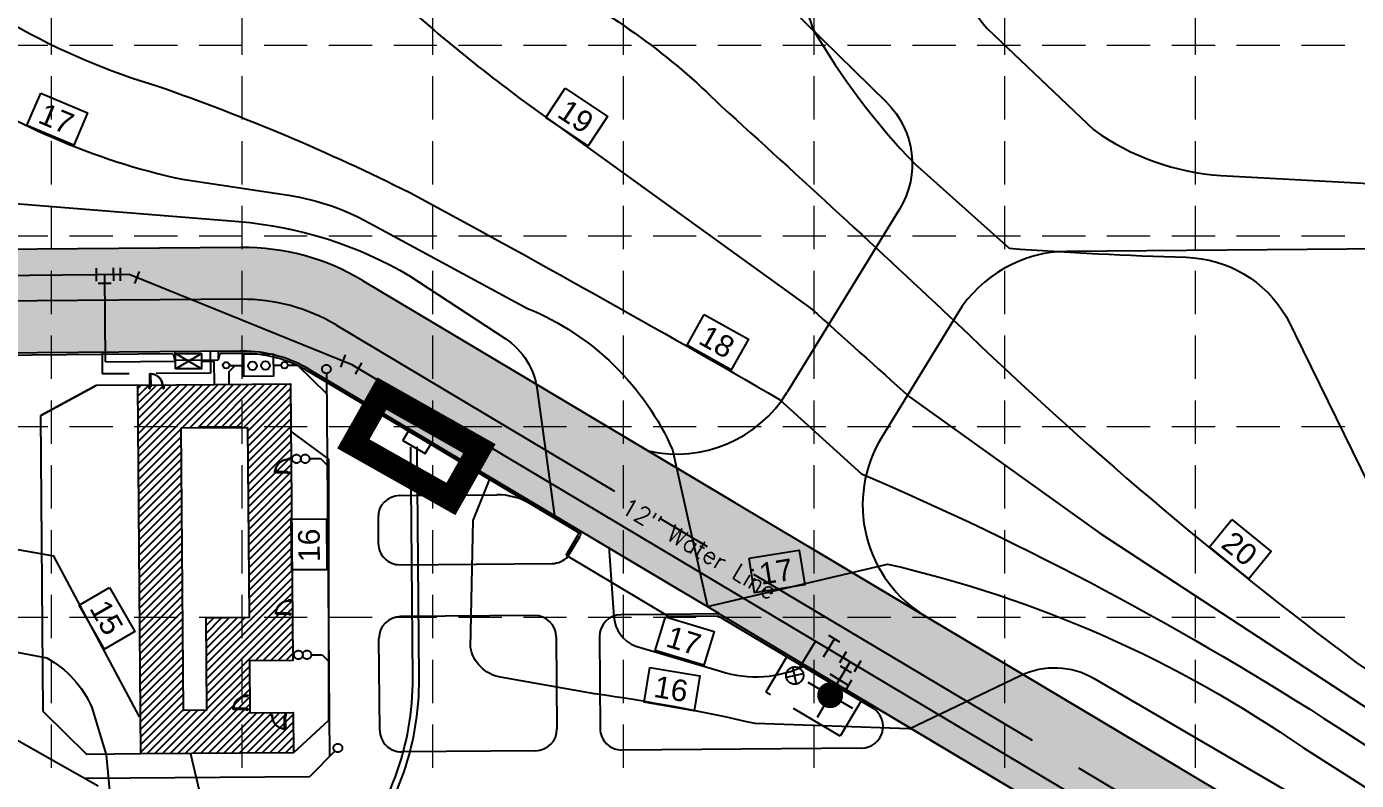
# Model space of a CAD drawing. Header units: feet. Extents: x 2467609 to 2470436, y 7119976 to 7121745.
# Drawn here: x 2469325.3 to 2469632.9, y 7121175.6 to 7121350 of the extents above; entities that cross this region are included whole.
import ezdxf
from ezdxf.enums import TextEntityAlignment as Align

# ---------------------------------------------------------------- set-up
doc = ezdxf.new("R2010")
doc.units = ezdxf.units.FT
doc.header["$LTSCALE"] = 100
doc.header["$MEASUREMENT"] = 0
for name, pattern in [('06117 BASE$0$CENTER2', [1.125, 0.75, -0.125, 0.125, -0.125]), ('06117 BASE$0$STRIPE', [1.2, 1, -0.2]), ('06117 WS Base$0$DASHED_SS3', [1.1, 1, -0.1]), ('06117 WS Base$0$HIDDEN', [0.375, 0.25, -0.125]), ('06117 WS Base$0$HIDDEN2', [0.1875, 0.125, -0.0625]), ('HIDDEN', [0.375, 0.25, -0.125]), ('SDASH', [0.15, 0.1, -0.05]), ('STRIPE', [1.2, 1, -0.2])]:
    doc.linetypes.add(name, pattern=pattern)
for name, color, linetype, lineweight in [('06117 BASE$0$A-BLDG3-HATCH', 253, 'Continuous', 25), ('06117 BASE$0$A-Door-Outside', 253, 'Continuous', 30), ('06117 BASE$0$CP Inlet', 253, 'Continuous', 25), ('06117 BASE$0$CPCL', 253, '06117 BASE$0$CENTER2', 25), ('06117 BASE$0$CPCURB', 8, 'Continuous', 25), ('06117 BASE$0$CPCURB2', 8, 'Continuous', 25), ('06117 BASE$0$CPSTRIPE', 253, 'Continuous', 25), ('06117 BASE$0$CPWALK', 8, 'Continuous', 25)]:
    doc.layers.add(name, color=color, linetype=linetype, lineweight=lineweight)
for name, color, linetype in [('06117 BASE$0$BLDG-Exterior', 3, 'Continuous'), ('06117 BASE$0$firelane', 8, '06117 BASE$0$STRIPE'), ('06117 WS Base$0$CPFIT', 7, 'Continuous'), ('06117 WS Base$0$CPSEWER', 7, '06117 WS Base$0$DASHED_SS3'), ('06117 WS Base$0$CPSEWER-FIT1', 8, 'Continuous'), ('06117 WS Base$0$CPSEWER-FIT2', 7, 'Continuous'), ('06117 WS Base$0$CPWATER', 7, 'Continuous'), ('06117 WS Base$0$Wtr Esmt', 8, '06117 WS Base$0$HIDDEN'), ('06117 WS Base$0$WTR-ESMT', 8, '06117 WS Base$0$HIDDEN2'), ('CPCONT', 253, 'Continuous'), ('FIRELANE-HATCH', 253, 'STRIPE'), ('GRID', 254, 'HIDDEN'), ('proposed ec', 6, 'SDASH')]:
    doc.layers.add(name, color=color, linetype=linetype)
doc.styles.add('C80', font='SIMPLEX.shx', dxfattribs={"height": 8})
doc.styles.get("Standard").update_dxf_attribs({"font": 'ARIAL.TTF'})
pattern_1 = [(45, (-0.0804, 9.878), (-0.88388347648, 0.88388347648), [])]

msp = doc.modelspace()

# ---------------------------------------------------------------- hatches: boundary and pattern name
at = {"layer": '06117 BASE$0$A-BLDG3-HATCH'}
h = msp.add_hatch(dxfattribs=at)
h.set_pattern_fill('ACET-2D-ANSI31', color=255, scale=10, style=0)
h.set_pattern_definition(pattern_1)
h.paths.add_polyline_path([(2469351.02, 7121267.01), (2469386.36, 7121267.3), (2469386.88, 7121203.31), (2469376.88, 7121203.22), (2469376.98, 7121191.22), (2469386.98, 7121191.31), (2469387.06, 7121181.97), (2469351.72, 7121181.68)])
h.paths.add_polyline_path([(2469361.1, 7121257.1), (2469376.44, 7121257.22), (2469376.8, 7121213.22), (2469366.8, 7121213.14), (2469366.97, 7121191.81), (2469361.64, 7121191.76)], flags=16)
h = msp.add_hatch(dxfattribs=at)
h.set_pattern_fill('ACET-2D-ANSI31', color=255, scale=10, style=0)
h.set_pattern_definition(pattern_1)
h.paths.add_polyline_path([(2469351.02, 7121267.01), (2469386.36, 7121267.3), (2469386.88, 7121203.31), (2469376.88, 7121203.22), (2469376.98, 7121191.22), (2469386.98, 7121191.31), (2469387.06, 7121181.97), (2469351.72, 7121181.68)])
h.paths.add_polyline_path([(2469361.1, 7121257.1), (2469376.44, 7121257.22), (2469376.8, 7121213.22), (2469366.8, 7121213.14), (2469366.97, 7121191.81), (2469361.64, 7121191.76)], flags=16)
at = {"layer": 'FIRELANE-HATCH'}
h = msp.add_hatch(color=9, dxfattribs=at)
h.paths.add_polyline_path([(2468922.97, 7121187.19, -0.414214), (2468942.81, 7121207.35), (2469278.26, 7121210.08), (2469277.9, 7121254.08, -0.414214), (2469297.74, 7121274.24), (2469375.13, 7121274.87, -0.137354), (2469390.75, 7121270.64), (2469629.71, 7121128.09, -0.261956), (2469644.34, 7121102.57), (2469645.12, 7121007.13, 0.414214), (2469699.55, 7120953.58), (2469751.67, 7120954, 0.261956), (2469797.6, 7120980.33), (2469803.18, 7120989.68, 0.414214), (2469784.47, 7121063.72), (2469403.04, 7121291.25, 0.137354), (2469374.94, 7121298.87), (2468491.92, 7121291.68, -0.131652), (2468476.89, 7121295.58), (2468199.89, 7121452.51, -0.072593), (2468186.2, 7121463.15, 0.206219), (2468142.45, 7121481.57), (2467847.8, 7121479.17), (2467848.23, 7121449.17), (2468142.69, 7121451.57, -0.577353), (2468169.04, 7121406.78), (2467935.49, 7120994.55, -0.266268), (2467909.82, 7120979.34), (2467855.02, 7120978.55), (2467855.45, 7120948.56), (2467910.25, 7120949.35, 0.266268), (2467961.59, 7120979.76), (2468192.67, 7121387.64, -0.414214), (2468233.56, 7121398.96), (2468336.11, 7121340.86, -0.414214), (2468347.43, 7121299.97), (2468320.22, 7121251.95, 0.414214), (2468338.7, 7121185.16), (2468373.42, 7121165.49, 0.57735), (2468446.57, 7121208.52), (2468446.28, 7121243.96, -1), (2468481.65, 7121244.25), (2468482.67, 7121118.6, 0.414214), (2468532.07, 7121070), (2468873.9, 7121072.79, -0.414214), (2468894.07, 7121052.95), (2468895.4, 7120889.72), (2468884.83, 7120735.24, -0.392002), (2468855.14, 7120707.29), (2468450.27, 7120703.99, -0.131652), (2468375.11, 7120723.48), (2468264.21, 7120786.31, 0.463862), (2468102.32, 7120726.63, 0.45081), (2468173.2, 7120596.29), (2468276.95, 7120572.47, -0.347281), (2468315.76, 7120524.14), (2468315.82, 7120517.93), (2468339.81, 7120518.12), (2468339.76, 7120524.34, 0.347281), (2468282.32, 7120595.86), (2468178.57, 7120619.68, -0.45081), (2468124.87, 7120718.42, -0.463862), (2468252.38, 7120765.43), (2468363.28, 7120702.6, 0.131652), (2468450.47, 7120679.99), (2468832.08, 7120683.1, -0.414214), (2468867.36, 7120648.39), (2468868.39, 7120522.43), (2468892.38, 7120522.62), (2468891.26, 7120660.62), (2468903.26, 7120660.72), (2468904.38, 7120522.72), (2468928.38, 7120522.92)])
h.paths.add_polyline_path([(2468873.66, 7121102.78), (2468531.82, 7121100, -0.414214), (2468506.62, 7121124.8), (2468505.62, 7121247.79, -0.414214), (2468525.46, 7121267.95), (2468872.29, 7121270.78, -0.414214), (2468892.45, 7121250.94), (2468893.5, 7121122.95, -0.414214)], flags=16)
h.paths.add_polyline_path([(2468942.29, 7121271.35), (2469233.74, 7121273.72, -1), (2469234.06, 7121233.72), (2468942.62, 7121231.35, -1)], flags=16)
h.paths.add_polyline_path([(2468385.25, 7121186.37), (2468350.53, 7121206.04, -0.414214), (2468341.1, 7121240.12), (2468370.77, 7121292.49, -0.414214), (2468404.85, 7121301.92), (2468409.33, 7121299.38, -0.267949), (2468422.01, 7121277.83), (2468422.57, 7121208.33, -0.57735)], flags=16)
h.paths.add_polyline_path([(2469698.85, 7121086.85), (2469772.17, 7121043.11, -0.414214), (2469782.57, 7121001.98), (2469776.99, 7120992.63, -0.261956), (2469751.47, 7120978), (2469699.36, 7120977.57, -0.414214), (2469669.11, 7121007.33), (2469668.61, 7121069.51, -0.584841)], flags=16)

# ---------------------------------------------------------------- linework, layer by layer
at = {"layer": '06117 BASE$0$A-BLDG3-HATCH', "color": 255}
for points in [[(2469351.02, 7121267.01), (2469386.36, 7121267.3), (2469386.88, 7121203.31), (2469376.88, 7121203.22), (2469376.98, 7121191.22), (2469386.98, 7121191.31), (2469387.06, 7121181.97), (2469351.72, 7121181.68)], [(2469351.02, 7121267.01), (2469386.36, 7121267.3), (2469386.88, 7121203.31), (2469376.88, 7121203.22), (2469376.98, 7121191.22), (2469386.98, 7121191.31), (2469387.06, 7121181.97), (2469351.72, 7121181.68)], [(2469361.1, 7121257.1), (2469376.44, 7121257.22), (2469376.8, 7121213.22), (2469366.8, 7121213.14), (2469366.97, 7121191.81), (2469361.64, 7121191.76)], [(2469361.1, 7121257.1), (2469376.44, 7121257.22), (2469376.8, 7121213.22), (2469366.8, 7121213.14), (2469366.97, 7121191.81), (2469361.64, 7121191.76)]]:
    msp.add_lwpolyline(points, close=True, dxfattribs=at)
at = {"layer": '06117 BASE$0$A-Door-Outside'}
for points in [[(2469354.03, 7121266.66), (2469354, 7121269.66), (2469353.83, 7121269.66), (2469353.86, 7121266.66)], [(2469354.03, 7121266.66), (2469354, 7121269.66), (2469353.83, 7121269.66), (2469353.86, 7121266.66)], [(2469353.7, 7121266.24), (2469353.86, 7121266.24), (2469353.86, 7121266.66), (2469353.69, 7121266.66)], [(2469353.7, 7121266.24), (2469353.86, 7121266.24), (2469353.86, 7121266.66), (2469353.69, 7121266.66)], [(2469356.86, 7121266.27), (2469357.03, 7121266.27), (2469357.03, 7121266.69), (2469356.86, 7121266.69)], [(2469356.86, 7121266.27), (2469357.03, 7121266.27), (2469357.03, 7121266.69), (2469356.86, 7121266.69)], [(2469386.17, 7121249.8), (2469386.16, 7121249.97), (2469385.75, 7121249.96), (2469385.75, 7121249.8)], [(2469386.17, 7121249.8), (2469386.16, 7121249.97), (2469385.75, 7121249.96), (2469385.75, 7121249.8)], [(2469385.77, 7121246.96), (2469382.77, 7121246.94), (2469382.77, 7121246.77), (2469385.77, 7121246.8)], [(2469385.77, 7121246.96), (2469382.77, 7121246.94), (2469382.77, 7121246.77), (2469385.77, 7121246.8)], [(2469386.19, 7121246.63), (2469386.19, 7121246.8), (2469385.77, 7121246.8), (2469385.77, 7121246.63)], [(2469386.19, 7121246.63), (2469386.19, 7121246.8), (2469385.77, 7121246.8), (2469385.77, 7121246.63)], [(2469386.39, 7121217.13), (2469386.39, 7121217.3), (2469385.97, 7121217.3), (2469385.98, 7121217.13)], [(2469386.39, 7121217.13), (2469386.39, 7121217.3), (2469385.97, 7121217.3), (2469385.98, 7121217.13)], [(2469386, 7121214.3), (2469383, 7121214.27), (2469383, 7121214.11), (2469386, 7121214.13)], [(2469386, 7121214.3), (2469383, 7121214.27), (2469383, 7121214.11), (2469386, 7121214.13)], [(2469386.42, 7121213.97), (2469386.42, 7121214.13), (2469386, 7121214.13), (2469386, 7121213.96)], [(2469386.42, 7121213.97), (2469386.42, 7121214.13), (2469386, 7121214.13), (2469386, 7121213.96)], [(2469376.53, 7121195.05), (2469376.53, 7121195.22), (2469376.11, 7121195.22), (2469376.11, 7121195.05)], [(2469376.53, 7121195.05), (2469376.53, 7121195.22), (2469376.11, 7121195.22), (2469376.11, 7121195.05)], [(2469376.14, 7121192.22), (2469373.14, 7121192.19), (2469373.14, 7121192.03), (2469376.14, 7121192.05)], [(2469376.14, 7121192.22), (2469373.14, 7121192.19), (2469373.14, 7121192.03), (2469376.14, 7121192.05)], [(2469376.56, 7121191.89), (2469376.56, 7121192.05), (2469376.14, 7121192.05), (2469376.14, 7121191.88)], [(2469376.56, 7121191.89), (2469376.56, 7121192.05), (2469376.14, 7121192.05), (2469376.14, 7121191.88)], [(2469382.15, 7121190.85), (2469381.98, 7121190.85), (2469381.99, 7121190.43), (2469382.15, 7121190.43)], [(2469382.15, 7121190.85), (2469381.98, 7121190.85), (2469381.99, 7121190.43), (2469382.15, 7121190.43)], [(2469385.32, 7121190.88), (2469385.15, 7121190.87), (2469385.15, 7121190.46), (2469385.32, 7121190.46)], [(2469385.32, 7121190.88), (2469385.15, 7121190.87), (2469385.15, 7121190.46), (2469385.32, 7121190.46)], [(2469384.99, 7121190.46), (2469385.01, 7121187.46), (2469385.18, 7121187.46), (2469385.15, 7121190.46)], [(2469384.99, 7121190.46), (2469385.01, 7121187.46), (2469385.18, 7121187.46), (2469385.15, 7121190.46)]]:
    msp.add_lwpolyline(points, close=True, dxfattribs=at)
msp.add_arc((2469385.16, 7121190.46), 3.01, 180.5389, 267.128, dxfattribs=at)
msp.add_arc((2469385.16, 7121190.46), 3.01, 180.5389, 267.128, dxfattribs=at)
for centre, major_axis, ratio, start_param, end_param in [((2469353.85, 7121266.66), (-2.99, 0.31), 0.999989, 3.255465, 4.76673), ((2469353.85, 7121266.66), (-2.99, 0.31), 0.999989, 3.255465, 4.76673), ((2469385.78, 7121246.79), (2.33, 1.9), 0.999995, 0.896723, 2.407989), ((2469385.78, 7121246.79), (2.33, 1.9), 0.999995, 0.896723, 2.407989), ((2469386, 7121214.12), (2.33, 1.9), 0.999995, 0.896723, 2.407989), ((2469386, 7121214.12), (2.33, 1.9), 0.999995, 0.896723, 2.407989), ((2469376.14, 7121192.04), (2.33, 1.9), 0.999995, 0.896723, 2.407989), ((2469376.14, 7121192.04), (2.33, 1.9), 0.999995, 0.896723, 2.407989)]:
    msp.add_ellipse(centre, major_axis=major_axis, ratio=ratio, start_param=start_param, end_param=end_param, dxfattribs=at)
at = {"layer": '06117 BASE$0$BLDG-Exterior', "color": 7}
msp.add_lwpolyline([(2469351.02, 7121267.01), (2469386.36, 7121267.3), (2469386.88, 7121203.31), (2469376.88, 7121203.22), (2469376.98, 7121191.22), (2469386.98, 7121191.31), (2469387.06, 7121181.97), (2469351.72, 7121181.68)], close=True, dxfattribs=at)
msp.add_lwpolyline([(2469351.02, 7121267.01), (2469386.36, 7121267.3), (2469386.88, 7121203.31), (2469376.88, 7121203.22), (2469376.98, 7121191.22), (2469386.98, 7121191.31), (2469387.06, 7121181.97), (2469351.72, 7121181.68)], close=True, dxfattribs=at)
at = {"layer": '06117 BASE$0$CP Inlet'}
msp.add_lwpolyline([(2469419.06, 7121253.75), (2469413.91, 7121256.82), (2469412.37, 7121254.24), (2469417.53, 7121251.17), (2469419.06, 7121253.75)], dxfattribs=at)
msp.add_lwpolyline([(2469419.06, 7121253.75), (2469413.91, 7121256.82), (2469412.37, 7121254.24), (2469417.53, 7121251.17), (2469419.06, 7121253.75)], dxfattribs=at)
at = {"layer": '06117 BASE$0$CPCL'}
for p, q in [((2469375.03, 7121286.87), (2469265.64, 7121285.98)), ((2469375.03, 7121286.87), (2469265.64, 7121285.98)), ((2469396.89, 7121280.94), (2469778.32, 7121053.42)), ((2469396.89, 7121280.94), (2469778.32, 7121053.42))]:
    msp.add_line(p, q, dxfattribs=at)
msp.add_arc((2469375.38, 7121244.87), 42, 59.1832, 90.4665, dxfattribs=at)
msp.add_arc((2469375.38, 7121244.87), 42, 59.1832, 90.4665, dxfattribs=at)
at = {"layer": '06117 BASE$0$CPCURB'}
for p, q in [((2469375.13, 7121274.87), (2469302.74, 7121274.28)), ((2469375.13, 7121274.87), (2469302.74, 7121274.28)), ((2469390.75, 7121270.64), (2469453.03, 7121233.49)), ((2469390.75, 7121270.64), (2469453.03, 7121233.49)), ((2469450.56, 7121227.39), (2469453.37, 7121232.11)), ((2469450.56, 7121227.39), (2469453.37, 7121232.11)), ((2469485.3, 7121214.07), (2469473.06, 7121213.97)), ((2469485.3, 7121214.07), (2469473.06, 7121213.97)), ((2469485.82, 7121213.93), (2469521.26, 7121192.78)), ((2469485.82, 7121213.93), (2469521.26, 7121192.78))]:
    msp.add_line(p, q, dxfattribs=at)
for centre, radius, start, end in [((2469375.38, 7121244.87), 30, 59.1832, 90.4665), ((2469375.38, 7121244.87), 30, 59.1832, 90.4665), ((2469452.52, 7121232.63), 1, 329.1832, 59.1832), ((2469452.52, 7121232.63), 1, 329.1832, 59.1832), ((2469485.3, 7121213.07), 1, 59.1832, 90.47), ((2469485.3, 7121213.07), 1, 59.1832, 90.47)]:
    msp.add_arc(centre, radius, start, end, dxfattribs=at)
at = {"layer": '06117 BASE$0$CPCURB2'}
for p, q in [((2469359.23, 7121274.24), (2469302.74, 7121273.78)), ((2469359.23, 7121274.24), (2469302.74, 7121273.78)), ((2469375.14, 7121274.37), (2469370.04, 7121274.33)), ((2469375.14, 7121274.37), (2469370.04, 7121274.33)), ((2469390.49, 7121270.21), (2469452.77, 7121233.06)), ((2469390.49, 7121270.21), (2469452.77, 7121233.06)), ((2469485.3, 7121213.57), (2469473.89, 7121213.47)), ((2469485.3, 7121213.57), (2469473.89, 7121213.47)), ((2469485.56, 7121213.5), (2469521.01, 7121192.35)), ((2469485.56, 7121213.5), (2469521.01, 7121192.35))]:
    msp.add_line(p, q, dxfattribs=at)
msp.add_arc((2469375.38, 7121244.87), 29.5, 59.1832, 90.4665, dxfattribs=at)
msp.add_arc((2469375.38, 7121244.87), 29.5, 59.1832, 90.4665, dxfattribs=at)
at = {"layer": '06117 BASE$0$CPSTRIPE'}
for p, q in [((2469450.13, 7121227.65), (2469452.94, 7121232.37)), ((2469450.13, 7121227.65), (2469452.94, 7121232.37)), ((2469521.01, 7121192.35), (2469521.26, 7121192.78)), ((2469521.01, 7121192.35), (2469521.26, 7121192.78))]:
    msp.add_line(p, q, dxfattribs=at)
for centre, start, end in [((2469452.52, 7121232.63), 329.1832, 59.1832), ((2469452.52, 7121232.63), 329.1832, 59.1832), ((2469485.3, 7121213.07), 59.1832, 90.47), ((2469485.3, 7121213.07), 59.1832, 90.47)]:
    msp.add_arc(centre, 0.5, start, end, dxfattribs=at)
at = {"layer": '06117 BASE$0$CPWALK'}
for p, q in [((2469374.94, 7121298.87), (2469302.54, 7121298.28)), ((2469374.94, 7121298.87), (2469302.54, 7121298.28)), ((2469648.05, 7121298.63), (2469565.95, 7121297.96)), ((2469648.05, 7121298.63), (2469565.95, 7121297.96)), ((2469403.04, 7121291.25), (2469784.47, 7121063.72)), ((2469403.04, 7121291.25), (2469784.47, 7121063.72)), ((2469540.72, 7121283.65), (2469523.13, 7121254.97)), ((2469540.72, 7121283.65), (2469523.13, 7121254.97)), ((2469359.23, 7121274.24), (2469359.65, 7121272.75)), ((2469359.23, 7121274.24), (2469359.65, 7121272.75)), ((2469359.63, 7121274.75), (2469359.65, 7121272.75)), ((2469359.63, 7121274.75), (2469359.65, 7121272.75)), ((2469369.63, 7121274.83), (2469369.65, 7121272.83)), ((2469369.63, 7121274.83), (2469369.65, 7121272.83)), ((2469370.04, 7121274.33), (2469369.65, 7121272.83)), ((2469370.04, 7121274.33), (2469369.65, 7121272.83)), ((2469374.97, 7121274.87), (2469374.61, 7121274.87)), ((2469374.97, 7121274.87), (2469374.61, 7121274.87)), ((2469369.65, 7121272.83), (2469359.65, 7121272.75)), ((2469369.65, 7121272.83), (2469359.65, 7121272.75)), ((2469341.41, 7121266.93), (2469328.62, 7121260)), ((2469328.62, 7121260), (2469341.41, 7121266.93)), ((2469341.41, 7121266.93), (2469328.62, 7121260)), ((2469328.62, 7121260), (2469341.41, 7121266.93)), ((2469351.02, 7121267.01), (2469341.41, 7121266.93)), ((2469351.02, 7121267.01), (2469341.41, 7121266.93)), ((2469329.18, 7121191.5), (2469328.62, 7121260)), ((2469329.18, 7121191.5), (2469328.62, 7121260)), ((2469411.57, 7121241.46), (2469434.09, 7121241.65)), ((2469411.57, 7121241.46), (2469434.09, 7121241.65)), ((2469406.61, 7121236.42), (2469406.66, 7121230.42)), ((2469406.61, 7121236.42), (2469406.66, 7121230.42)), ((2469485.58, 7121214.07), (2469453.03, 7121233.49)), ((2469485.58, 7121214.07), (2469453.03, 7121233.49)), ((2469450.13, 7121227.65), (2469473.89, 7121213.47)), ((2469450.13, 7121227.65), (2469473.89, 7121213.47)), ((2469411.7, 7121225.46), (2469446.9, 7121225.75)), ((2469411.7, 7121225.46), (2469446.9, 7121225.75)), ((2469442.8, 7121213.72), (2469411.8, 7121213.46)), ((2469442.8, 7121213.72), (2469411.8, 7121213.46)), ((2469473.06, 7121213.97), (2469462.8, 7121213.88)), ((2469473.06, 7121213.97), (2469462.8, 7121213.88)), ((2469407.01, 7121187.14), (2469406.84, 7121208.42)), ((2469407.01, 7121187.14), (2469406.84, 7121208.42)), ((2469447.84, 7121208.76), (2469448.01, 7121187.47)), ((2469447.84, 7121208.76), (2469448.01, 7121187.47)), ((2469457.84, 7121208.84), (2469458.01, 7121187.55)), ((2469457.84, 7121208.84), (2469458.01, 7121187.55)), ((2469329.18, 7121191.5), (2469339.26, 7121181.58)), ((2469329.18, 7121191.5), (2469339.26, 7121181.58)), ((2469329.18, 7121191.5), (2469339.26, 7121181.58)), ((2469329.18, 7121191.5), (2469339.26, 7121181.58)), ((2469521.26, 7121192.78), (2469629.71, 7121128.09)), ((2469521.26, 7121192.78), (2469629.71, 7121128.09)), ((2469351.72, 7121181.68), (2469339.26, 7121181.58)), ((2469351.72, 7121181.68), (2469339.26, 7121181.58)), ((2469443.05, 7121182.43), (2469412.05, 7121182.18)), ((2469443.05, 7121182.43), (2469412.05, 7121182.18)), ((2469518.49, 7121183.05), (2469463.05, 7121182.6)), ((2469518.49, 7121183.05), (2469463.05, 7121182.6))]:
    msp.add_line(p, q, dxfattribs=at)
for points, format in [([(2469530.55, 7121383.66), (2469501.83, 7121354.47), (2469524.22, 7121332.45, -0.349076), (2469527.25, 7121307.74), (2469501.29, 7121265.38)], "xyb"), ([(2469530.55, 7121383.66), (2469501.83, 7121354.47), (2469524.22, 7121332.45, -0.349076), (2469527.25, 7121307.74), (2469501.29, 7121265.38)], "xyb"), ([(2469458.99, 7121228.61, 0, 0.52, 0), (2469458.17, 7121227.24, 0, 0, 0), (2469456.87, 7121225.13, 0, 0, 0)], "xyseb"), ([(2469458.99, 7121228.61, 0, 0.52, 0), (2469458.17, 7121227.24, 0, 0, 0), (2469456.87, 7121225.13, 0, 0, 0)], "xyseb"), ([(2469465.9, 7121224.53, 0, 0.52, 0), (2469465.07, 7121223.16, 0, 0, 0), (2469463.78, 7121221.05, 0, 0, 0)], "xyseb"), ([(2469465.9, 7121224.53, 0, 0.52, 0), (2469465.07, 7121223.16, 0, 0, 0), (2469463.78, 7121221.05, 0, 0, 0)], "xyseb"), ([(2469473.62, 7121219.71, 0, 0.52, 0), (2469472.8, 7121218.33, 0, 0, 0), (2469471.5, 7121216.23, 0, 0, 0)], "xyseb"), ([(2469473.62, 7121219.71, 0, 0.52, 0), (2469472.8, 7121218.33, 0, 0, 0), (2469471.5, 7121216.23, 0, 0, 0)], "xyseb")]:
    msp.add_lwpolyline(points, format=format, dxfattribs=at)
for centre, radius, start, end in [((2469375.38, 7121244.87), 54, 59.1832, 90.4665), ((2469375.38, 7121244.87), 54, 59.1832, 90.4665), ((2469566.29, 7121267.96), 30, 90.47, 148.47), ((2469566.29, 7121267.96), 30, 90.47, 148.47), ((2469475.72, 7121281.07), 30, 257.4069, 328.47), ((2469475.72, 7121281.07), 30, 257.4069, 328.47), ((2469548.72, 7121239.26), 30, 148.47, 239.1866), ((2469548.72, 7121239.26), 30, 148.47, 239.1866), ((2469411.61, 7121236.46), 5, 90.47, 180.47), ((2469411.61, 7121236.46), 5, 90.47, 180.47), ((2469434.21, 7121226.65), 15, 59.1866, 90.47), ((2469434.21, 7121226.65), 15, 59.1866, 90.47), ((2469411.66, 7121230.46), 5, 180.47, 270.47), ((2469411.66, 7121230.46), 5, 180.47, 270.47), ((2469446.86, 7121230.75), 5, 270.47, 317.7546), ((2469446.86, 7121230.75), 5, 270.47, 317.7546), ((2469411.84, 7121208.46), 5, 90.47, 180.47), ((2469411.84, 7121208.46), 5, 90.47, 180.47), ((2469442.84, 7121208.72), 5, 0.47, 90.47), ((2469442.84, 7121208.72), 5, 0.47, 90.47), ((2469462.84, 7121208.88), 5, 90.47, 180.47), ((2469462.84, 7121208.88), 5, 90.47, 180.47), ((2469518.45, 7121188.05), 5, 270.47, 59.2634), ((2469518.45, 7121188.05), 5, 270.47, 59.2634), ((2469412.01, 7121187.18), 5, 180.47, 270.47), ((2469412.01, 7121187.18), 5, 180.47, 270.47), ((2469443.01, 7121187.43), 5, 270.47, 0.47), ((2469443.01, 7121187.43), 5, 270.47, 0.47), ((2469463.01, 7121187.6), 5, 180.47, 270.47), ((2469463.01, 7121187.6), 5, 180.47, 270.47)]:
    msp.add_arc(centre, radius, start, end, dxfattribs=at)
at = {"layer": '06117 BASE$0$firelane'}
for p, q in [((2469374.94, 7121298.87), (2468491.92, 7121291.68)), ((2469374.94, 7121298.87), (2468491.92, 7121291.68)), ((2469403.04, 7121291.25), (2469784.47, 7121063.72)), ((2469403.04, 7121291.25), (2469784.47, 7121063.72)), ((2469375.13, 7121274.87), (2469297.74, 7121274.24)), ((2469375.13, 7121274.87), (2469297.74, 7121274.24)), ((2469390.75, 7121270.64), (2469629.71, 7121128.09)), ((2469390.75, 7121270.64), (2469629.71, 7121128.09))]:
    msp.add_line(p, q, dxfattribs=at)
for radius, end in [(54, 90.4671), (54, 90.4671), (30, 90.4665), (30, 90.4665)]:
    msp.add_arc((2469375.38, 7121244.87), radius, 59.1832, end, dxfattribs=at)
at = {"layer": '06117 WS Base$0$CPFIT'}
for p, q in [((2469341.38, 7121294.1), (2469341.41, 7121291.1)), ((2469341.38, 7121294.1), (2469341.41, 7121291.1)), ((2469345.38, 7121294.13), (2469345.4, 7121291.13)), ((2469345.38, 7121294.13), (2469345.4, 7121291.13)), ((2469347.01, 7121291.16), (2469347.01, 7121294.16)), ((2469347.01, 7121291.16), (2469347.01, 7121294.16)), ((2469350.33, 7121290.53), (2469351.42, 7121293.33)), ((2469350.33, 7121290.53), (2469351.42, 7121293.33)), ((2469341.91, 7121290.6), (2469344.91, 7121290.63)), ((2469341.91, 7121290.6), (2469344.91, 7121290.63)), ((2469397.99, 7121271.21), (2469399.11, 7121274)), ((2469397.99, 7121271.21), (2469399.11, 7121274)), ((2469365.79, 7121272.55), (2469368.64, 7121272.57)), ((2469365.79, 7121272.55), (2469368.64, 7121272.57)), ((2469368.64, 7121272.57), (2469368.69, 7121267.16)), ((2469368.64, 7121272.57), (2469368.69, 7121267.16)), ((2469401.41, 7121269.57), (2469402.89, 7121272.19)), ((2469401.41, 7121269.57), (2469402.89, 7121272.19)), ((2469513.47, 7121207.54), (2469510.91, 7121209.1)), ((2469513.47, 7121207.54), (2469510.91, 7121209.1)), ((2469507.78, 7121207.81), (2469504.11, 7121201.66)), ((2469507.78, 7121207.81), (2469504.11, 7121201.66)), ((2469512.19, 7121208.32), (2469509.59, 7121204.05)), ((2469512.19, 7121208.32), (2469509.59, 7121204.05)), ((2469514.94, 7121205.33), (2469513.36, 7121202.78)), ((2469514.94, 7121205.33), (2469513.36, 7121202.78)), ((2469518.34, 7121203.22), (2469516.76, 7121200.67)), ((2469518.34, 7121203.22), (2469516.76, 7121200.67)), ((2469515.46, 7121197.53), (2469511.19, 7121200.13)), ((2469515.46, 7121197.53), (2469511.19, 7121200.13)), ((2469513.52, 7121202.09), (2469516.07, 7121200.51)), ((2469513.52, 7121202.09), (2469516.07, 7121200.51)), ((2469506.03, 7121198.31), (2469516.4, 7121192.26)), ((2469506.03, 7121198.31), (2469516.4, 7121192.26)), ((2469514.68, 7121196.25), (2469516.24, 7121198.81)), ((2469514.68, 7121196.25), (2469516.24, 7121198.81)), ((2469511.22, 7121195.28), (2469508.19, 7121190.1)), ((2469511.22, 7121195.28), (2469508.19, 7121190.1))]:
    msp.add_line(p, q, dxfattribs=at)
at = {"layer": '06117 WS Base$0$CPFIT', "const_width": 3}
msp.add_lwpolyline([(2469509.9, 7121196, 1), (2469512.53, 7121194.56, 1)], format="xyb", close=True, dxfattribs=at)
msp.add_lwpolyline([(2469509.9, 7121196, 1), (2469512.53, 7121194.56, 1)], format="xyb", close=True, dxfattribs=at)
at = {"layer": '06117 WS Base$0$CPSEWER', "color": 7}
for p, q in [((2469394.67, 7121269.73), (2469395.4, 7121181.11)), ((2469394.67, 7121269.73), (2469395.4, 7121181.11)), ((2469390.77, 7121250.04), (2469393.27, 7121250.06)), ((2469390.77, 7121250.04), (2469393.27, 7121250.06)), ((2469393.27, 7121250.06), (2469394.84, 7121248.51)), ((2469393.27, 7121250.06), (2469394.84, 7121248.51)), ((2469266.2, 7121216.98), (2469341.87, 7121174.34)), ((2469266.2, 7121216.98), (2469341.87, 7121174.34)), ((2469391.18, 7121204.59), (2469393.68, 7121204.61)), ((2469391.18, 7121204.59), (2469393.68, 7121204.61)), ((2469393.68, 7121204.61), (2469395.22, 7121203.1)), ((2469393.68, 7121204.61), (2469395.22, 7121203.1)), ((2469390.86, 7121176.5), (2469396.62, 7121182.36)), ((2469390.86, 7121176.5), (2469396.62, 7121182.36)), ((2469338.78, 7121176.08), (2469390.86, 7121176.5)), ((2469338.78, 7121176.08), (2469390.86, 7121176.5))]:
    msp.add_line(p, q, dxfattribs=at)
for centre in [(2469394.67, 7121270.73), (2469394.67, 7121270.73), (2469387.77, 7121249.96), (2469387.77, 7121249.96), (2469389.77, 7121249.98), (2469389.77, 7121249.98), (2469388.19, 7121204.61), (2469388.19, 7121204.61), (2469390.18, 7121204.63), (2469390.18, 7121204.63), (2469397.33, 7121183.07), (2469397.33, 7121183.07)]:
    msp.add_circle(centre, 1, dxfattribs=at)
at = {"layer": '06117 WS Base$0$CPSEWER-FIT1'}
for centre, radius in [((2469371.47, 7121271.6), 0.75), ((2469371.47, 7121271.6), 0.75), ((2469377.56, 7121271.49), 1), ((2469377.56, 7121271.49), 1), ((2469380.6, 7121271.58), 1), ((2469380.6, 7121271.58), 1), ((2469384.97, 7121271.65), 0.75), ((2469384.97, 7121271.65), 0.75)]:
    msp.add_circle(centre, radius, dxfattribs=at)
at = {"layer": '06117 WS Base$0$CPSEWER-FIT2'}
for p, q in [((2469372.16, 7121270.14), (2469373.54, 7121271.55)), ((2469372.16, 7121270.14), (2469373.54, 7121271.55)), ((2469372.22, 7121271.54), (2469375.49, 7121271.57)), ((2469372.22, 7121271.54), (2469375.49, 7121271.57)), ((2469382.49, 7121271.63), (2469384.22, 7121271.64)), ((2469382.49, 7121271.63), (2469384.22, 7121271.64)), ((2469385.72, 7121271.65), (2469388.02, 7121271.67)), ((2469385.72, 7121271.65), (2469388.02, 7121271.67)), ((2469388.02, 7121271.67), (2469394.71, 7121265.1)), ((2469388.02, 7121271.67), (2469394.71, 7121265.1)), ((2469372.18, 7121267.27), (2469372.16, 7121270.14)), ((2469372.18, 7121267.27), (2469372.16, 7121270.14))]:
    msp.add_line(p, q, dxfattribs=at)
msp.add_lwpolyline([(2469375.46, 7121274.07), (2469375.53, 7121269.07), (2469382.53, 7121269.17), (2469382.46, 7121274.17), (2469375.46, 7121274.07)], dxfattribs=at)
msp.add_lwpolyline([(2469375.46, 7121274.07), (2469375.53, 7121269.07), (2469382.53, 7121269.17), (2469382.46, 7121274.17), (2469375.46, 7121274.07)], dxfattribs=at)
at = {"layer": '06117 WS Base$0$CPWATER', "color": 4}
for p, q in [((2469305.14, 7121292.3), (2469349.01, 7121292.66)), ((2469343.56, 7121272.41), (2469343.39, 7121292.62)), ((2469349.01, 7121292.66), (2469400.41, 7121271.86)), ((2469365.79, 7121270.8), (2469359.79, 7121274.3)), ((2469359.79, 7121270.8), (2469365.79, 7121274.3)), ((2469343.56, 7121272.41), (2469359.79, 7121272.55)), ((2469400.41, 7121271.86), (2469643.43, 7121126.9)), ((2469511.22, 7121195.28), (2469515.82, 7121203.02)), ((2469514.15, 7121204.05), (2469517.55, 7121201.95))]:
    msp.add_line(p, q, dxfattribs=at)
at = {"layer": '06117 WS Base$0$CPWATER'}
for p, q in [((2469305.14, 7121292.3), (2469349.01, 7121292.66)), ((2469343.56, 7121272.41), (2469343.39, 7121292.62)), ((2469349.01, 7121292.66), (2469400.41, 7121271.86)), ((2469343.56, 7121272.41), (2469359.79, 7121272.55)), ((2469400.41, 7121271.86), (2469643.43, 7121126.9)), ((2469511.22, 7121195.28), (2469515.82, 7121203.02)), ((2469514.15, 7121204.05), (2469517.55, 7121201.95))]:
    msp.add_line(p, q, dxfattribs=at)
at = {"layer": '06117 WS Base$0$CPWATER', "color": 7}
for p, q in [((2469365.79, 7121270.8), (2469359.79, 7121274.3)), ((2469359.79, 7121270.8), (2469365.79, 7121274.3))]:
    msp.add_line(p, q, dxfattribs=at)
at = {"layer": '06117 WS Base$0$CPWATER', "color": 4}
msp.add_lwpolyline([(2469359.79, 7121270.8), (2469359.79, 7121274.3), (2469365.79, 7121274.3), (2469365.79, 7121270.8), (2469359.79, 7121270.8)], dxfattribs=at)
at = {"layer": '06117 WS Base$0$CPWATER', "color": 1}
msp.add_lwpolyline([(2469359.79, 7121270.8), (2469359.79, 7121274.3), (2469365.79, 7121274.3), (2469365.79, 7121270.8), (2469359.79, 7121270.8)], dxfattribs=at)
at = {"layer": '06117 WS Base$0$Wtr Esmt'}
for p, q in [((2469504.97, 7121200.25), (2469501.06, 7121199.41)), ((2469504.97, 7121200.25), (2469501.06, 7121199.41)), ((2469503.44, 7121197.87), (2469502.6, 7121201.78)), ((2469503.44, 7121197.87), (2469502.6, 7121201.78))]:
    msp.add_line(p, q, dxfattribs=at)
at = {"layer": '06117 WS Base$0$Wtr Esmt', "color": 1}
msp.add_circle((2469503.02, 7121199.83), 2, dxfattribs=at)
msp.add_circle((2469503.02, 7121199.83), 2, dxfattribs=at)
at = {"layer": '06117 WS Base$0$WTR-ESMT'}
for p, q in [((2469342.79, 7121274.61), (2469342.83, 7121269.61)), ((2469342.79, 7121274.61), (2469342.83, 7121269.61)), ((2469367.79, 7121274.81), (2469367.83, 7121269.81)), ((2469367.79, 7121274.81), (2469367.83, 7121269.81)), ((2469367.83, 7121269.81), (2469342.83, 7121269.61)), ((2469367.83, 7121269.81), (2469342.83, 7121269.61)), ((2469501.43, 7121204.61), (2469496.31, 7121196.02)), ((2469501.43, 7121204.61), (2469496.31, 7121196.02)), ((2469513.49, 7121185.78), (2469496.31, 7121196.02)), ((2469513.49, 7121185.78), (2469496.31, 7121196.02)), ((2469518.61, 7121194.36), (2469513.49, 7121185.78)), ((2469518.61, 7121194.36), (2469513.49, 7121185.78))]:
    msp.add_line(p, q, dxfattribs=at)
at = {"layer": 'CPCONT', "color": 35}
for p, q in [((2469386.38, 7121256.37), (2469395.14, 7121249.91)), ((2469395.14, 7121249.91), (2469395.18, 7121189.39)), ((2469395.18, 7121189.39), (2469387.06, 7121181.97))]:
    msp.add_line(p, q, dxfattribs=at)
for points in [[(2469299.91, 7121490.07, -0.125851), (2469323.6, 7121464.12, -0.056059), (2469332.99, 7121440.42, 0.190875), (2469382.16, 7121387.98), (2469446.34, 7121360.34, -0.078215), (2469485.91, 7121331.64, -0.004447), (2469540.62, 7121281.26, 0.03158), (2469632.89, 7121202.86, 0.150786), (2469632.89, 7121202.86), (2469880.82, 7121037.39)], [(2469236.5, 7121484.76), (2469295.35, 7121459.46, -0.158766), (2469336.95, 7121422.91, 0.146021), (2469375.55, 7121387.26, 0.005859), (2469398.94, 7121368.33), (2469414.46, 7121353.58, 0.028906), (2469448.16, 7121327.1), (2469506.67, 7121284.86, 0.000248), (2469529.55, 7121264.31), (2469573.58, 7121232.79), (2469901.92, 7121017.73)], [(2469187.55, 7121460.07, 0.095725), (2469187.55, 7121460.07), (2469187.55, 7121460.07, -0.216093), (2469252.33, 7121407.11, 0.13393), (2469274.25, 7121379.31), (2469322.44, 7121350.34, 0.056475), (2469355.9, 7121336.11, -0.031888), (2469414, 7121311.56, 0.081602), (2469414, 7121311.56, -0.007664), (2469499.48, 7121263.72), (2469518.49, 7121246.52, -0.042258), (2469628.72, 7121187.8), (2469895.04, 7121015.18)], [(2469379.11, 7121399.75, 0.170175), (2469453.4, 7121389.93), (2469520.98, 7121416.22, -0.846036), (2469530.67, 7121405.16), (2469538.78, 7121369.77, 0.1511), (2469547.53, 7121349.54), (2469572.21, 7121326.06, 0.138761), (2469601.6, 7121315.49), (2469635.78, 7121313.7, -0.259287), (2469652.24, 7121303.46), (2469663.8, 7121282.85, 0.112621), (2469688, 7121261.87), (2469696.34, 7121257.23, 0.165785), (2469747.76, 7121252.95, -0.637007), (2469784.43, 7121221.57), (2469784.43, 7121221.57, 0.390227), (2469795.81, 7121168.32, -43.393131)], [(2469391.35, 7121388.38, 0.066624), (2469432.75, 7121382.17), (2469459.73, 7121383.01, -0.334998), (2469507.21, 7121349.47, 0.060181), (2469530.76, 7121318.2), (2469552.63, 7121298.68, 0.010986), (2469593.58, 7121296.59, -0.260832), (2469616.74, 7121282.79), (2469639.64, 7121236.08, 0.117535), (2469681.95, 7121194.72, -0.06801), (2469751.71, 7121149.67, -0.052384), (2469790.28, 7121107.74, -12.14585)], [(2469261.51, 7121368.68), (2469265.37, 7121366.91, -0.120949), (2469274.7, 7121359.52), (2469304.28, 7121339.26, 0.096543), (2469361.28, 7121314.64), (2469385.88, 7121310.94, -0.095291), (2469405.57, 7121303.99), (2469441.18, 7121284.78, 0.118252), (2469441.18, 7121284.78, -0.193726), (2469474.77, 7121252.01), (2469482.8, 7121215.82), (2469524.45, 7121225.62, -0.09639), (2469620.69, 7121183.07), (2469889.82, 7121011.61)], [(2469271.69, 7121344.91, -0.139963), (2469281.7, 7121334.34, 0.230373), (2469314.97, 7121309.67), (2469374.39, 7121304.86, -0.113978), (2469413.91, 7121292.3), (2469436.04, 7121277.78, -0.219559), (2469443.45, 7121265.92), (2469447.42, 7121236.81)], [(2469529.49, 7121187.52), (2469493.87, 7121188.7, 0.02121), (2469456.73, 7121195.62), (2469434.92, 7121199.45, -0.315663), (2469428.02, 7121206.35), (2469428.62, 7121235.71), (2469432.52, 7121245.49)], [(2469277.54, 7121239.12), (2469288.39, 7121235.37, -0.498229), (2469315.56, 7121206.66), (2469329.99, 7121203.9, -0.16755), (2469340.43, 7121192.4), (2469343.7, 7121181.46), (2469344.64, 7121171.65, 0.401961), (2469349.19, 7121167.73, -0.01355), (2469370.58, 7121166.21), (2469388.3, 7121163.98), (2469423.69, 7121163.05), (2469527.42, 7121159.23, -0.113858), (2469589.86, 7121140.42, -0.165128), (2469638.33, 7121091), (2469645.97, 7121058.48)], [(2469459.98, 7121229.61), (2469461.13, 7121213.52, 0.289146), (2469466.24, 7121206.59), (2469485.83, 7121200.86, 0.197451), (2469505.58, 7121202.24, 10.80974)], [(2469529.49, 7121187.52), (2469555.24, 7121199.87, -0.246671), (2469572.3, 7121199.17), (2469706.64, 7121120.72)], [(2469363.25, 7121181.7), (2469365.6, 7121171.6, 0.048156), (2469383.49, 7121169.7), (2469532.96, 7121165.34, -0.100684), (2469588.23, 7121149.3, -0.028087), (2469588.23, 7121149.3, -0.017007), (2469625.59, 7121126.9, -2.050928)]]:
    msp.add_lwpolyline(points, format="xyb", dxfattribs=at)
for points in [[(2469449.93, 7121335.7), (2469459.7, 7121329.19), (2469455.19, 7121322.41), (2469445.41, 7121328.92)], [(2469328.59, 7121334.6), (2469339.41, 7121330.01), (2469336.22, 7121322.5), (2469325.41, 7121327.1)], [(2469482.08, 7121283.38), (2469492.32, 7121277.62), (2469488.33, 7121270.52), (2469478.09, 7121276.27)], [(2469386.64, 7121224.25), (2469386.54, 7121235.99), (2469394.69, 7121236.06), (2469394.79, 7121224.31)], [(2469604.09, 7121235.92), (2469613.21, 7121228.52), (2469608.08, 7121222.19), (2469598.95, 7121229.59)], [(2469492.44, 7121226.99), (2469504.04, 7121228.85), (2469505.33, 7121220.8), (2469493.73, 7121218.94)], [(2469344.51, 7121220.19), (2469350.37, 7121210.01), (2469343.31, 7121205.95), (2469337.45, 7121216.13)], [(2469473.12, 7121213.43), (2469484.36, 7121209.99), (2469481.97, 7121202.2), (2469470.74, 7121205.64)], [(2469469.49, 7121201.68), (2469481.08, 7121199.74), (2469479.74, 7121191.7), (2469468.15, 7121193.64)]]:
    msp.add_lwpolyline(points, close=True, dxfattribs=at)
msp.add_lwpolyline([(2469351.4, 7121190.26), (2469331.6, 7121227.43), (2469315.8, 7121230.25)], dxfattribs=at)
at = {"layer": 'GRID', "color": 252, "linetype": 'HIDDEN', "lineweight": 0, "ltscale": 0.4}
for p, q in [((2469331.04, 7121698.47), (2469331.04, 7120154.77)), ((2469375.14, 7121698.47), (2469375.14, 7120154.77)), ((2469419.24, 7121698.47), (2469419.24, 7120154.77)), ((2469463.34, 7121698.47), (2469463.34, 7120154.77)), ((2469507.44, 7121698.47), (2469507.44, 7120154.77)), ((2469551.54, 7121698.47), (2469551.54, 7120154.77)), ((2469595.64, 7121698.47), (2469595.64, 7120154.77)), ((2467655.24, 7121345.67), (2470389.44, 7121345.67)), ((2467655.24, 7121301.57), (2470389.44, 7121301.57)), ((2467655.24, 7121257.47), (2470389.44, 7121257.47)), ((2467655.24, 7121213.37), (2470389.44, 7121213.37))]:
    msp.add_line(p, q, dxfattribs=at)
at = {"layer": 'proposed ec', "color": 5, "linetype": 'Continuous'}
for p, q in [((2469414.64, 7121199.3), (2469414.2, 7121252.7)), ((2469416.14, 7121199.31), (2469415.7, 7121252.71))]:
    msp.add_line(p, q, dxfattribs=at)
at = {"layer": 'proposed ec', "color": 5, "const_width": 5.5}
msp.add_lwpolyline([(2469423.48, 7121240.68), (2469400.91, 7121253.42), (2469407.49, 7121265.07), (2469430.06, 7121252.32)], close=True, dxfattribs=at)
at = {"layer": 'proposed ec', "color": 5}
msp.add_lwpolyline([(2469419.06, 7121253.75), (2469413.91, 7121256.82), (2469412.37, 7121254.24), (2469417.53, 7121251.17), (2469419.06, 7121253.75)], dxfattribs=at)
at = {"layer": 'proposed ec', "color": 5, "linetype": 'Continuous'}
for radius in [64.25, 65.75]:
    msp.add_arc((2469350.39, 7121198.77), radius, 318.9696, 0.47, dxfattribs=at)

# ---------------------------------------------------------------- texts
at = {"style": 'C80'}
msp.add_text('12" Water Line', height=4, rotation=329.4596, dxfattribs=at).set_placement((2469462.45, 7121237.75))
at = {"layer": 'CPCONT', "color": 35}
for s, rotation, p in [('19', 326.3424, (2469451.01, 7121327.11)), ('17', 336.9851, (2469331.24, 7121326.35)), ('18', 330.6693, (2469483.81, 7121274.89)), ('16', 90.47, (2469393.14, 7121229.96)), ('20', 320.951, (2469604.36, 7121227.27)), ('17', 9.1131, (2469499.07, 7121221.42)), ('15', 299.9134, (2469341.66, 7121212.02)), ('17', 342.981, (2469476.62, 7121205.51)), ('16', 350.5066, (2469474, 7121194.28))]:
    msp.add_text(s, height=5, rotation=rotation, dxfattribs=at).set_placement(p, align=Align.CENTER)

doc.saveas('drawing.dxf')
